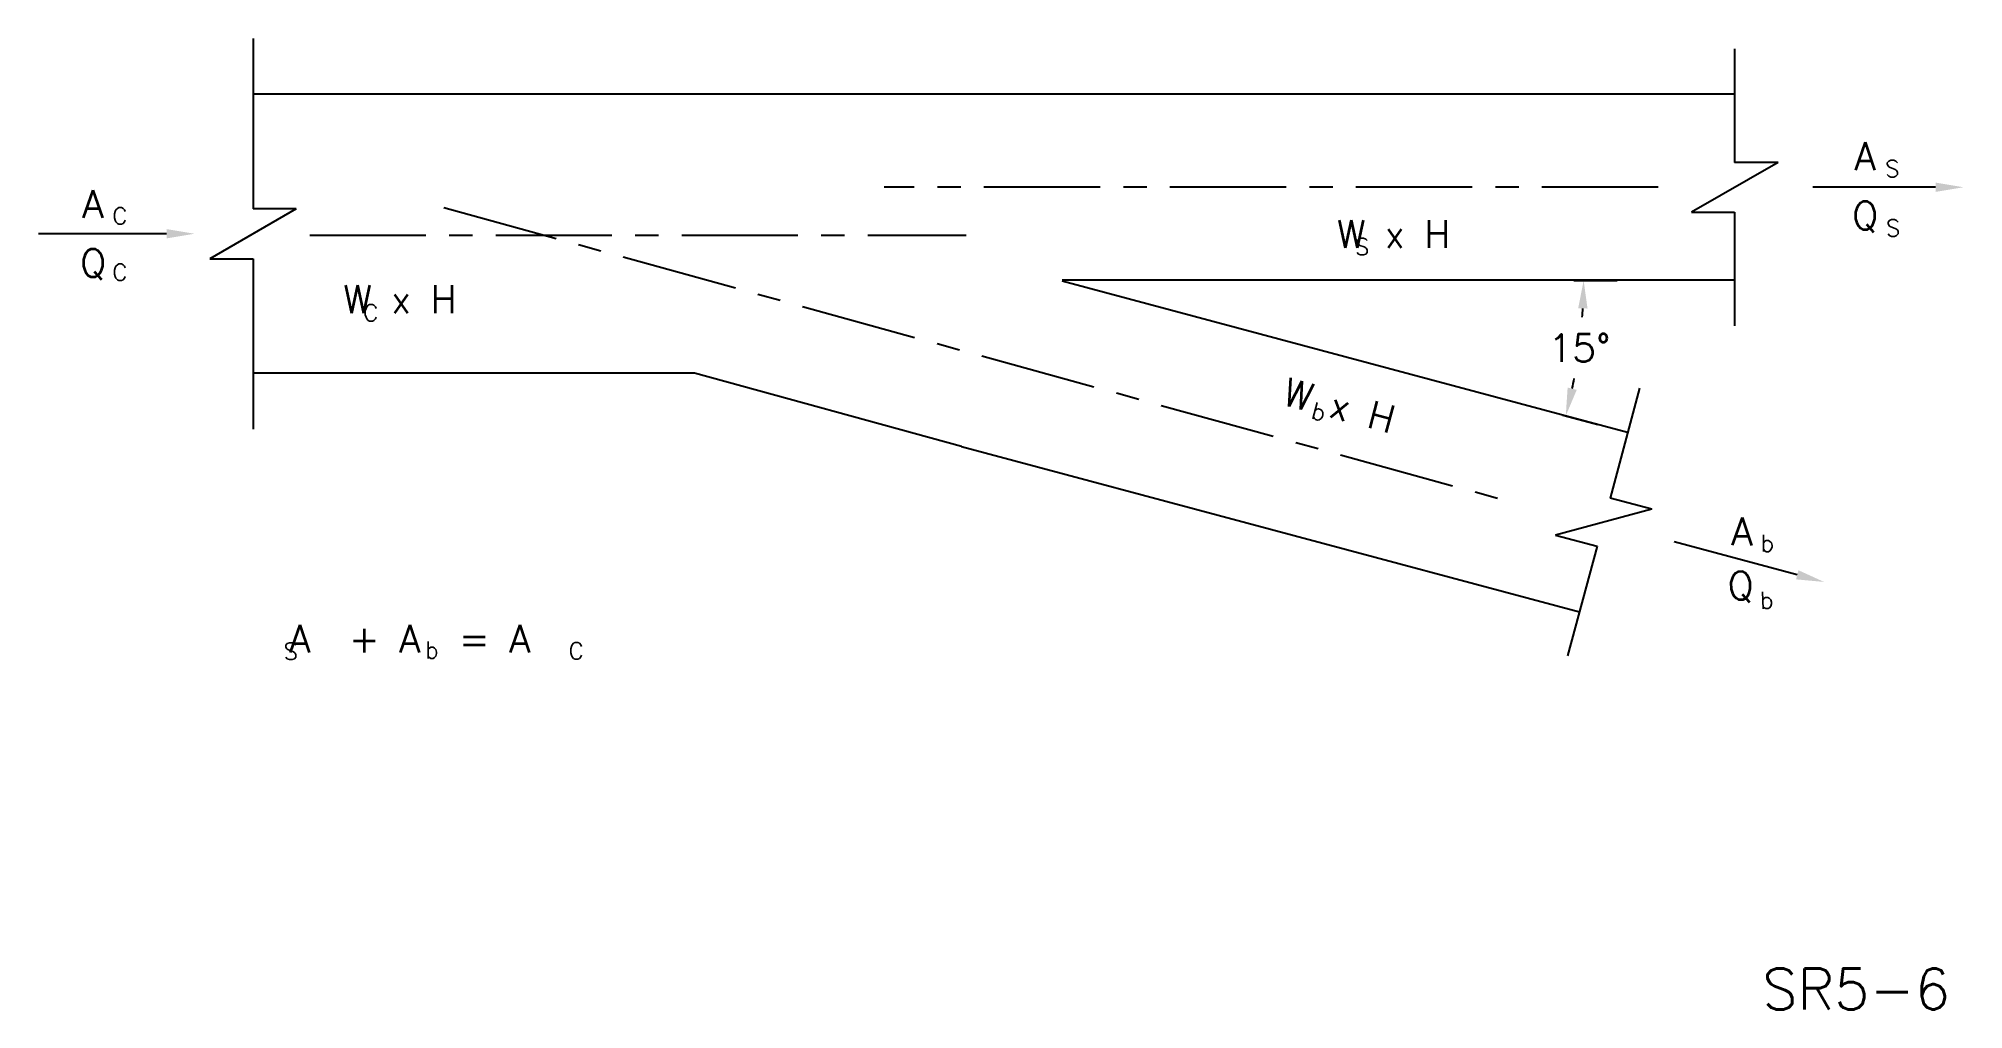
# Model space of a CAD drawing. Extents: x 0.6 to 11, y 1.4 to 6.6.
import ezdxf
from ezdxf.enums import TextEntityAlignment as Align

# ---------------------------------------------------------------- set-up
doc = ezdxf.new("R2010")
doc.units = 0
doc.header["$LTSCALE"] = 0.5
doc.header["$MEASUREMENT"] = 0
doc.linetypes.add('CENTER', pattern=[2, 1.25, -0.25, 0.25, -0.25])
doc.layers.get('0').update_dxf_attribs({"linetype": 'CONTINUOUS'})
doc.layers.add('CENTER', color=7, linetype='CENTER')
doc.layers.add('NUMBER', color=7, linetype='CONTINUOUS')
doc.styles.add('ROMANS', font='romans')

msp = doc.modelspace()

# ---------------------------------------------------------------- linework, layer by layer
for p, q in [((1.758, 6.627), (1.758, 5.711)), ((9.723, 6.572), (9.723, 5.961)), ((9.723, 6.327), (1.758, 6.327)), ((9.956, 5.961), (9.491, 5.693)), ((9.956, 5.961), (9.723, 5.961)), ((10.803, 5.827), (10.144, 5.827)), ((1.99, 5.711), (1.525, 5.443)), ((1.99, 5.711), (1.758, 5.711)), ((9.491, 5.693), (9.723, 5.693)), ((9.723, 5.693), (9.723, 5.082)), ((1.293, 5.577), (0.604, 5.577)), ((1.525, 5.443), (1.758, 5.443)), ((1.758, 5.443), (1.758, 4.527)), ((9.723, 5.327), (6.107, 5.327)), ((6.108, 5.324), (9.147, 4.51)), ((8.858, 5.326), (9.091, 5.326)), ((4.131, 4.827), (1.758, 4.827)), ((5.566, 4.434), (4.131, 4.827)), ((9.211, 4.746), (9.053, 4.156)), ((8.8, 4.602), (8.988, 4.551)), ((5.566, 4.434), (8.888, 3.544)), ((9.277, 4.096), (9.053, 4.156)), ((9.277, 4.096), (8.759, 3.957)), ((8.759, 3.957), (8.983, 3.897)), ((8.983, 3.897), (8.825, 3.308)), ((10.059, 3.743), (9.397, 3.921))]:
    msp.add_line(p, q)
for start, end in [(355.9313, 356.9139), (348.0057, 349.127)]:
    msp.add_arc((6.107, 5.327), 2.804, start, end)
for points in [[(10.803, 5.852), (10.803, 5.802), (10.953, 5.827)], [(1.293, 5.602), (1.293, 5.552), (1.443, 5.577)], [(8.882, 5.177), (8.932, 5.175), (8.911, 5.326)], [(8.874, 4.738), (8.825, 4.75), (8.815, 4.598)], [(10.053, 3.719), (10.066, 3.768), (10.204, 3.705)]]:
    msp.add_solid(points)
at = {"layer": 'CENTER'}
for p, q in [((9.312, 5.827), (5.15, 5.827)), ((2.784, 5.718), (8.516, 4.137)), ((2.062, 5.57), (5.592, 5.57))]:
    msp.add_line(p, q, dxfattribs=at)

# ---------------------------------------------------------------- texts
at = {"style": 'ROMANS'}
for s, height, p in [('A', 0.15, (10.366, 5.919)), ('S', 0.09, (10.532, 5.882)), ('A', 0.15, (0.838, 5.662)), ('C', 0.09, (1.001, 5.628)), ('Q', 0.15, (10.354, 5.6)), ('S', 0.09, (10.536, 5.563)), ('Q', 0.15, (0.827, 5.345)), ('C', 0.09, (1.001, 5.325)), ('S', 0.09, (1.922, 3.288)), ('b', 0.09, (2.683, 3.294)), ('C', 0.09, (3.454, 3.29))]:
    msp.add_text(s, height=height, dxfattribs=at).set_placement(p)
for s, height, p in [('W x H', 0.15, (7.889, 5.501)), ('S', 0.09, (7.72, 5.463)), ('W x H', 0.15, (2.547, 5.151)), ('C', 0.09, (2.39, 5.107)), ('A  + A  = A', 0.15, (2.6, 3.325))]:
    msp.add_text(s, height=height, dxfattribs=at).set_placement(p, align=Align.CENTER)
msp.add_text('15%%d', height=0.15, dxfattribs=at).set_placement((8.888, 4.963), align=Align.MIDDLE_CENTER)
for s, height, rotation, p in [('W x H', 0.15, 345, (7.283, 4.66)), ('b', 0.09, 345, (7.44, 4.586)), ('A', 0.15, 359.6228, (9.704, 3.902)), ('b', 0.09, 359.6228, (9.862, 3.868)), ('Q', 0.15, 1.2248, (9.686, 3.609)), ('b', 0.09, 1.2248, (9.86, 3.561))]:
    msp.add_text(s, height=height, rotation=rotation, dxfattribs=at).set_placement(p)
at = {"layer": 'NUMBER', "style": 'ROMANS'}
msp.add_text('SR5-6', height=0.22, dxfattribs=at).set_placement((9.872, 1.406))

doc.saveas('drawing.dxf')
